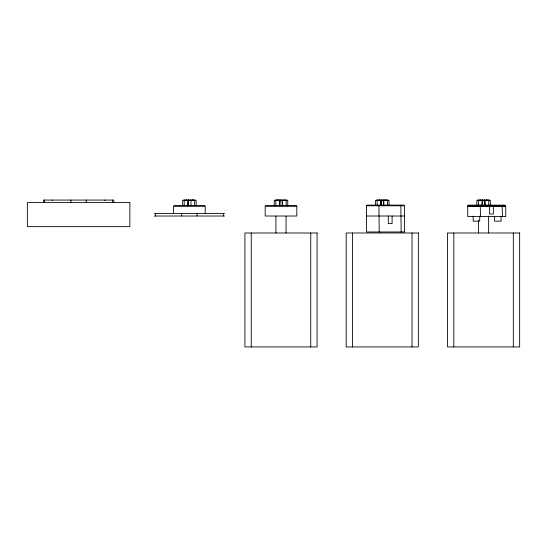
<?xml version="1.0" encoding="UTF-8"?>
<svg xmlns="http://www.w3.org/2000/svg" width="547" height="547" viewBox="0 0 547 547"><rect width="100%" height="100%" fill="white"/><g stroke="black" fill="none" stroke-linecap="round" stroke-linejoin="round"><path stroke-width="0.82" d="M184.209 205.768L184.209 200.448M473.182 216.106L473.176 221.173L479.712 221.173L479.712 216.106M194.541 205.768L194.561 200.448M187.847 200.065L187.758 205.768M279.455 200.065L279.367 205.768M380.739 200.065L380.65 205.132M482.023 200.065L481.941 205.132M185.583 200.448L185.672 200.065M277.192 200.448L277.281 200.065M378.476 200.448L378.572 200.065M479.76 200.448L479.856 200.065M193.761 200.448L193.959 200.065M285.37 200.448L285.568 200.065M386.661 200.448L386.852 200.065M487.945 200.448L488.136 200.065M188.373 200.065L188.175 205.768M279.982 200.065L279.784 205.768M381.273 200.065L381.068 205.132M482.557 200.065L482.358 205.132M185.871 200.448L186.192 200.065M277.479 200.448L277.801 200.065M378.77 200.448L379.092 200.065M480.054 200.448L480.375 200.065M188.38 200.448L188.708 200.065M279.989 200.448L280.317 200.065M381.28 200.448L381.601 200.065M482.563 200.448L482.892 200.065M188.448 200.065L188.086 205.768M280.057 200.065L279.695 205.768M381.341 200.065L380.986 205.132M482.625 200.065L482.269 205.132M186.042 200.448L186.411 200.065M277.65 200.448L278.026 200.065M378.941 200.448L379.31 200.065M480.225 200.448L480.594 200.065M404.363 231.976L366.463 231.976L366.456 205.768L367.085 205.132L403.782 205.132M505.647 216.53L467.753 216.53L467.74 205.768L468.376 205.132L505.066 205.132M183.122 200.065L184.38 200.065M184.53 200.065L186.479 200.065M192.291 200.065L194.24 200.065M194.39 200.065L195.648 200.065M274.731 200.065L275.989 200.065M276.139 200.065L278.088 200.065M278.252 200.065L283.736 200.065L283.38 200.448L278.608 200.448L278.238 200.065M285.849 200.065L283.9 200.065L284.337 200.448M285.999 200.065L287.257 200.065M376.021 200.065L377.28 200.065M377.43 200.065L379.372 200.065M385.184 200.065L387.132 200.065M387.283 200.065L388.541 200.065M477.305 200.065L478.563 200.065M478.714 200.065L480.663 200.065M486.474 200.065L488.416 200.065M488.574 200.065L489.825 200.065M186.835 200.448L182.65 200.448L182.63 205.768M191.935 200.448L196.12 200.448L196.141 205.768M278.444 200.448L274.266 200.448L274.238 205.768M283.544 200.448L287.729 200.448M379.734 200.448L375.55 200.448L375.529 205.132M384.828 200.448L389.013 200.448L389.033 205.132M481.018 200.448L476.834 200.448L476.813 205.132M486.119 200.448L490.297 200.448L490.317 205.132M173.946 205.768L204.831 205.768M265.555 205.768L296.44 205.768M366.463 205.768L404.363 205.768M467.753 205.768L505.647 205.768M467.74 206.397L505.647 206.397M154.206 213.487L224.564 213.487M154.206 216.017L224.564 216.017M366.456 216.017L404.363 216.017M486.536 200.065L486.905 200.448M385.252 200.065L385.621 200.448M192.359 200.065L192.729 200.448M484.245 200.065L484.567 200.448M382.955 200.065L383.283 200.448M281.671 200.065L281.999 200.448M190.062 200.065L190.39 200.448M486.755 200.065L487.083 200.448M385.471 200.065L385.792 200.448M284.187 200.065L284.508 200.448M192.578 200.065L192.9 200.448M484.58 200.065L484.779 205.132M383.29 200.065L383.495 205.132M282.006 200.065L282.204 205.768M190.397 200.065L190.595 200.448M478.994 200.065L479.193 200.448M377.71 200.065L377.902 200.448M276.426 200.065L276.618 200.448M184.811 200.065L185.009 200.448M502.125 205.132L502.447 216.53M480.198 205.132L480.512 216.53M400.842 205.132L401.156 231.976M378.914 205.132L379.228 231.976M487.281 200.065L487.37 200.448M385.991 200.065L386.086 200.448M284.707 200.065L284.796 200.448M193.098 200.065L193.187 200.448M485.107 200.065L485.196 205.132M383.823 200.065L383.905 205.132M282.539 200.065L282.621 205.768M190.924 200.065L191.012 205.768M501.073 216.106L501.079 221.173L494.55 221.173L494.543 216.106M387.461 200.448L387.461 205.132M513.318 232.988L513.318 346.935M505.722 206.397L505.722 216.53M493.38 206.397L493.38 213.993L489.579 213.993L489.579 206.397M488.744 200.448L488.744 205.132M488.628 216.106L488.628 232.988M478.502 220.325L478.502 232.988M478.393 200.448L478.393 205.132M453.812 232.988L453.812 346.935M412.035 232.988L412.035 346.935M404.438 205.768L404.438 231.976M392.09 216.017L392.09 223.614L388.295 223.614L388.295 216.017M377.102 200.448L377.102 205.132M352.528 232.988L352.528 346.935M310.751 232.988L310.751 346.935M287.749 200.448L287.749 205.768M286.17 200.448L286.17 205.768M286.06 216.106L286.06 232.988M275.927 216.106L275.927 232.988M275.818 200.448L275.818 205.768M251.244 232.988L251.244 346.935M223.374 213.487L223.374 216.017M205.214 213.487L205.214 206.144L173.556 206.144L173.556 213.487M197.064 213.487L197.064 216.017M181.713 213.487L181.713 216.017M155.396 213.487L155.396 216.017M113.776 202.602L113.776 200.065L43.418 200.065L43.418 202.602M112.586 200.065L112.586 202.602M104.915 200.065L104.915 200.544M86.269 200.065L86.269 202.602M70.919 200.065L70.919 202.602M52.28 200.065L52.28 200.544M44.608 200.065L44.608 202.602M192.141 200.065L191.771 200.448L186.999 200.448L186.63 200.065L192.127 200.065M385.033 200.065L384.664 200.448L379.898 200.448L379.529 200.065L385.02 200.065M486.317 200.065L485.955 200.448L481.182 200.448L480.813 200.065L486.31 200.065M129.844 202.602L27.35 202.602L27.35 226.656L129.844 226.656L129.844 202.602M296.823 206.144L265.172 206.144L265.172 216.017L296.823 216.017L296.823 206.144M317.075 232.988L244.912 232.988L244.912 346.935L317.075 346.935L317.075 232.988M418.366 232.988L346.196 232.988L346.196 346.935L418.366 346.935L418.366 232.988M519.65 232.988L447.487 232.988L447.487 346.935L519.65 346.935L519.65 232.988"/></g></svg>
